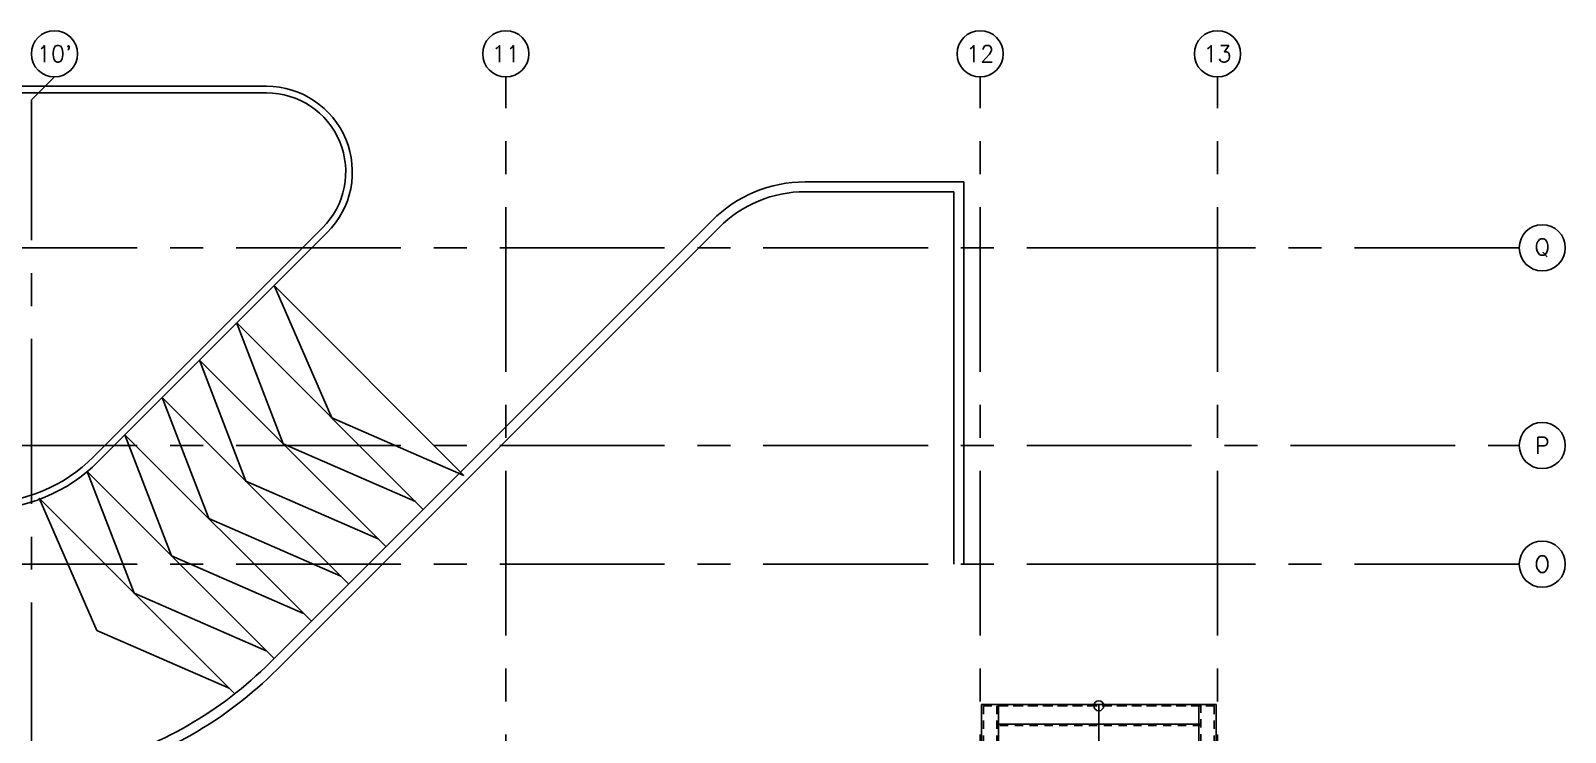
# Model space of a CAD drawing. Extents: x 417866230.2 to 417866308.2, y 43498045.5 to 43498135.4.
# Drawn here: x 417866283.83 to 417866307.12, y 43498124.77 to 43498135.42 of the extents above; entities that cross this region are included whole.
import ezdxf
from ezdxf.enums import TextEntityAlignment as Align

# ---------------------------------------------------------------- set-up
doc = ezdxf.new("R2010")
doc.units = 0
doc.header["$MEASUREMENT"] = 0
doc.linetypes.add('CENTERX2', pattern=[4, 2.5, -0.5, 0.5, -0.5])
doc.linetypes.add('HIDDEN2', pattern=[0.1875, 0.125, -0.0625])
for name, color, linetype in [('AX', 11, 'CONTINUOUS'), ('AX-CR', 7, 'CONTINUOUS'), ('AX-TXT', 2, 'CONTINUOUS'), ('AXES', 11, 'CENTERX2'), ('CURB', 11, 'CONTINUOUS'), ('SLOPE', 11, 'CONTINUOUS'), ('STR', 11, 'CONTINUOUS')]:
    doc.layers.add(name, color=color, linetype=linetype)
doc.styles.add('ROMANS', font='ROMANS.shx', dxfattribs={"width": 0.6})

# ---------------------------------------------------------------- blocks, each defined once
blk = doc.blocks.new('AXU')
at = {"layer": 'AX-CR'}
blk.add_circle((0, 350), 350, dxfattribs=at)
at = {"layer": 'AX-TXT', "style": 'ROMANS'}
blk.add_attdef('AX', text='', height=250, dxfattribs=at).set_placement((0, 350), align=Align.MIDDLE)
blk = doc.blocks.new('AXL')
at = {"layer": 'AX-CR'}
blk.add_circle((-350, 0), 350, dxfattribs=at)
at = {"layer": 'AX-TXT', "style": 'ROMANS'}
blk.add_attdef('AX', text='', height=250, dxfattribs=at).set_placement((-350, 0), align=Align.MIDDLE)

msp = doc.modelspace()

# ---------------------------------------------------------------- linework, layer by layer
at = {"layer": 'AXES'}
for p, q in [((417866283.837, 43498134.365), (417866284.187, 43498134.715)), ((417866291.037, 43498046.238), (417866291.037, 43498134.715)), ((417866298.237, 43498046.238), (417866298.237, 43498134.715)), ((417866301.837, 43498046.238), (417866301.837, 43498134.715)), ((417866283.837, 43498056.238), (417866283.837, 43498134.365)), ((417866230.945, 43498132.122), (417866300.037, 43498132.122)), ((417866306.417, 43498132.122), (417866300.037, 43498132.122)), ((417866230.945, 43498129.122), (417866306.417, 43498129.122)), ((417866230.945, 43498127.322), (417866300.037, 43498127.322)), ((417866306.417, 43498127.322), (417866300.037, 43498127.322))]:
    msp.add_line(p, q, dxfattribs=at)
at = {"layer": 'CURB'}
for p, q in [((417866270.625, 43498134.572), (417866287.408, 43498134.572)), ((417866270.625, 43498134.472), (417866287.408, 43498134.472)), ((417866295.581, 43498133.122), (417866296.544, 43498133.122)), ((417866297.987, 43498133.122), (417866295.581, 43498133.122)), ((417866295.581, 43498132.972), (417866296.544, 43498132.972)), ((417866297.837, 43498132.972), (417866295.581, 43498132.972)), ((417866297.837, 43498127.322), (417866297.837, 43498132.972)), ((417866297.987, 43498127.322), (417866297.987, 43498133.122)), ((417866287.46, 43498125.829), (417866294.167, 43498132.536)), ((417866293.753, 43498132.122), (417866294.167, 43498132.536)), ((417866284.782, 43498128.95), (417866288.286, 43498132.453)), ((417866284.853, 43498128.879), (417866288.358, 43498132.384)), ((417866287.566, 43498125.723), (417866294.273, 43498132.43))]:
    msp.add_line(p, q, dxfattribs=at)
for centre, radius, start, end in [((417866287.408, 43498133.272), 1.3, 315, 90), ((417866287.408, 43498133.272), 1.2, 315, 90), ((417866295.581, 43498131.122), 2, 90, 135), ((417866295.581, 43498131.122), 1.85, 90, 135), ((417866283.085, 43498130.647), 2.4, 270, 315), ((417866283.085, 43498130.647), 2.5, 270, 315), ((417866283.217, 43498130.072), 6, 284.8351, 315), ((417866283.217, 43498130.072), 6.15, 284.6521, 315)]:
    msp.add_arc(centre, radius, start, end, dxfattribs=at)
at = {"layer": 'SLOPE'}
for p, q in [((417866287.521, 43498131.547), (417866290.402, 43498128.666)), ((417866287.521, 43498131.547), (417866288.396, 43498129.541)), ((417866286.949, 43498130.987), (417866289.784, 43498128.153)), ((417866286.949, 43498130.987), (417866287.659, 43498129.146)), ((417866286.39, 43498130.416), (417866289.218, 43498127.587)), ((417866286.39, 43498130.416), (417866287.094, 43498128.58)), ((417866285.824, 43498129.85), (417866286.528, 43498128.015)), ((417866285.824, 43498129.85), (417866288.652, 43498127.022)), ((417866290.402, 43498128.666), (417866288.396, 43498129.541)), ((417866285.258, 43498129.284), (417866285.962, 43498127.449)), ((417866285.258, 43498129.284), (417866288.087, 43498126.456)), ((417866289.666, 43498128.271), (417866287.659, 43498129.146)), ((417866284.685, 43498128.726), (417866285.397, 43498126.883)), ((417866284.685, 43498128.726), (417866287.521, 43498125.89)), ((417866289.1, 43498127.705), (417866287.094, 43498128.58)), ((417866283.956, 43498128.324), (417866286.925, 43498125.355)), ((417866283.956, 43498128.324), (417866284.831, 43498126.317)), ((417866288.534, 43498127.14), (417866286.528, 43498128.015)), ((417866287.969, 43498126.574), (417866285.962, 43498127.449)), ((417866287.403, 43498126.008), (417866285.397, 43498126.883)), ((417866286.837, 43498125.442), (417866284.831, 43498126.317))]:
    msp.add_line(p, q, dxfattribs=at)
at = {"layer": 'STR'}
for p, q in [((417866298.257, 43498125.192), (417866298.257, 43498121.972)), ((417866301.817, 43498125.192), (417866298.257, 43498125.192)), ((417866298.517, 43498125.192), (417866298.517, 43498121.972)), ((417866301.587, 43498125.192), (417866298.517, 43498125.192)), ((417866300.037, 43498125.192), (417866300.037, 43498123.372)), ((417866301.557, 43498125.192), (417866301.557, 43498122.172)), ((417866301.817, 43498125.192), (417866301.817, 43498121.972)), ((417866301.587, 43498124.892), (417866298.517, 43498124.892)), ((417866301.587, 43498124.892), (417866298.517, 43498124.892))]:
    msp.add_line(p, q, dxfattribs=at)
at = {"layer": 'STR', "linetype": 'HIDDEN2'}
for p, q in [((417866298.287, 43498125.172), (417866298.287, 43498121.972)), ((417866301.787, 43498125.172), (417866298.287, 43498125.172)), ((417866298.487, 43498125.172), (417866298.487, 43498122.172)), ((417866301.587, 43498125.172), (417866298.487, 43498125.172)), ((417866301.587, 43498125.192), (417866301.587, 43498122.172)), ((417866301.787, 43498125.172), (417866301.787, 43498121.972)), ((417866301.587, 43498124.872), (417866298.487, 43498124.872)), ((417866301.587, 43498124.872), (417866298.487, 43498124.872))]:
    msp.add_line(p, q, dxfattribs=at)
at = {"layer": 'STR'}
msp.add_circle((417866300.037, 43498125.172), 0.075, dxfattribs=at)
msp.add_circle((417866300.037, 43498125.172), 0.075, dxfattribs=at)

# ---------------------------------------------------------------- block references
at = {"layer": 'AX', "xscale": 0.001000000047497451, "yscale": 0.0009999999892897904, "zscale": 0.001}
for name, p, values in [('AXU', (417866284.187, 43498134.715), {'AX': "10'"}), ('AXU', (417866291.037, 43498134.715), {'AX': '11'}), ('AXU', (417866298.237, 43498134.715), {'AX': '12'}), ('AXU', (417866298.237, 43498134.715), {'AX': '12'}), ('AXU', (417866301.837, 43498134.715), {'AX': '13'}), ('AXU', (417866301.837, 43498134.715), {'AX': '13'}), ('AXL', (417866307.117, 43498132.122), {'AX': 'Q'}), ('AXL', (417866307.117, 43498129.122), {'AX': 'P'}), ('AXL', (417866307.117, 43498127.322), {'AX': 'O'})]:
    msp.add_blockref(name, p, dxfattribs=at).add_auto_attribs(values)
at = {"layer": 'AXES', "xscale": 0.001000000047497451, "yscale": 0.0009999999892897904, "zscale": 0.001}
for p, values in [((417866298.237, 43498134.715), {'AX': '12'}), ((417866298.237, 43498134.715), {'AX': '12'}), ((417866301.837, 43498134.715), {'AX': '13'}), ((417866301.837, 43498134.715), {'AX': '13'})]:
    msp.add_blockref('AXU', p, dxfattribs=at).add_auto_attribs(values)

doc.saveas('drawing.dxf')
